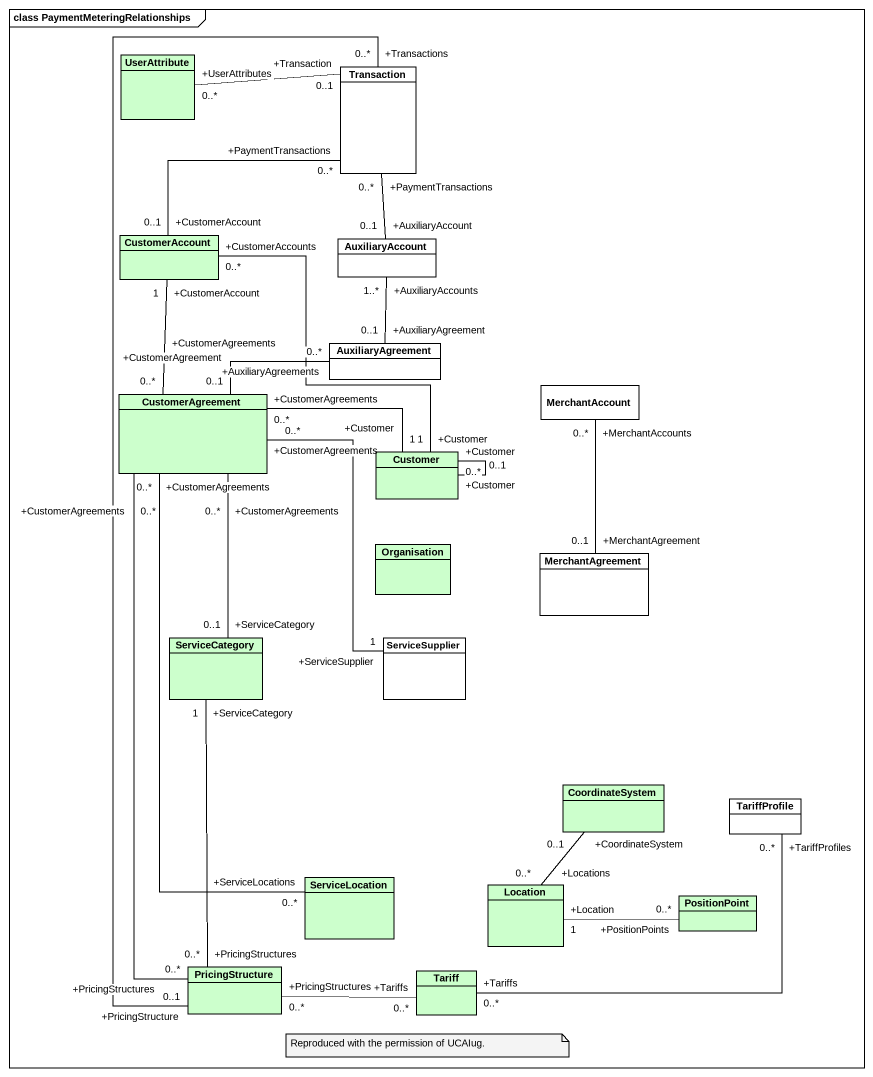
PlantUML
@startuml
mainframe class PaymentMeteringRelationships
hide circle
hide empty members
class UserAttribute #CCFFCC
class Transaction #FFFFFF
class CustomerAccount #CCFFCC
class AuxiliaryAccount #FFFFFF
class AuxiliaryAgreement #FFFFFF
class CustomerAgreement #CCFFCC
class MerchantAccount #FFFFFF
class Customer #CCFFCC
class Organisation #CCFFCC
class MerchantAgreement #FFFFFF
class ServiceCategory #CCFFCC
class ServiceSupplier #FFFFFF
class CoordinateSystem #CCFFCC
class TariffProfile #FFFFFF
class ServiceLocation #CCFFCC
class Location #CCFFCC
class PositionPoint #CCFFCC
class PricingStructure #CCFFCC
class Tariff #CCFFCC
UserAttribute "+UserAttributes\n0..*" -right- "+Transaction\n0..1" Transaction
CustomerAccount "+CustomerAccount\n0..1" -up- "+PaymentTransactions\n0..*" Transaction
CustomerAccount "+CustomerAccount\n1" -- "+CustomerAgreements\n0..*" CustomerAgreement
AuxiliaryAccount "+AuxiliaryAccount\n0..1" -up- "+PaymentTransactions\n0..*" Transaction
AuxiliaryAgreement "+AuxiliaryAgreement\n0..1" -up- "+AuxiliaryAccounts\n1..*" AuxiliaryAccount
CustomerAgreement "+CustomerAgreement\n0..1" -right- "+AuxiliaryAgreements\n0..*" AuxiliaryAgreement
CustomerAgreement "+CustomerAgreements\n0..*" -- "+ServiceCategory\n0..1" ServiceCategory
CustomerAgreement "+CustomerAgreements\n0..*" -- "+ServiceLocations\n0..*" ServiceLocation
CustomerAgreement "+CustomerAgreements\n0..*" -- "+PricingStructures\n0..*" PricingStructure
Customer "+Customer\n1" -up- "+CustomerAccounts\n0..*" CustomerAccount
Customer "+Customer\n1" -left- "+CustomerAgreements\n0..*" CustomerAgreement
Customer "+Customer\n0..1" -- "+Customer\n0..*" Customer
MerchantAgreement "+MerchantAgreement\n0..1" -up- "+MerchantAccounts\n0..*" MerchantAccount
ServiceCategory "+ServiceCategory\n1" -- "+PricingStructures\n0..*" PricingStructure
ServiceSupplier "+ServiceSupplier\n1" -up- "+CustomerAgreements\n0..*" CustomerAgreement
Location "+Locations\n0..*" -up- "+CoordinateSystem\n0..1" CoordinateSystem
Location "+Location\n1" -right- "+PositionPoints\n0..*" PositionPoint
PricingStructure "+PricingStructure\n0..1" -up- "+Transactions\n0..*" Transaction
PricingStructure "+PricingStructures\n0..*" -right- "+Tariffs\n0..*" Tariff
Tariff "+Tariffs\n0..*" -right- "+TariffProfiles\n0..*" TariffProfile
note as N1
  Reproduced with the permission of UCAIug.
end note
@enduml
